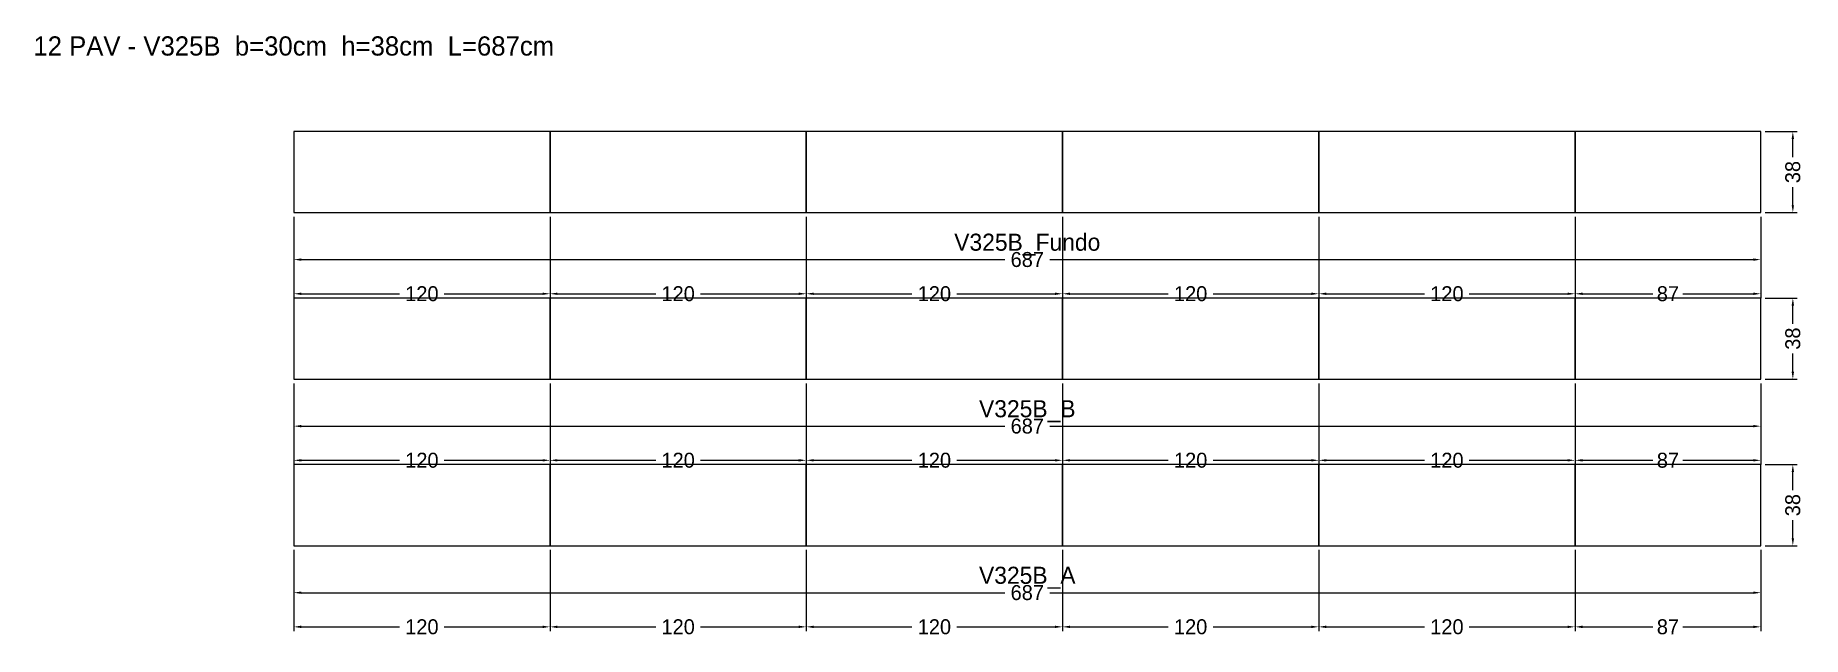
# Model space of a CAD drawing. Header units: metres. Extents: x -121 to 707, y -43 to 239.
import ezdxf

# ---------------------------------------------------------------- set-up
doc = ezdxf.new("R2010")
doc.units = ezdxf.units.M
for name, color, linetype in [('COTA', 3, 'Continuous'), ('NOMENCLATURA', 2, 'Continuous'), ('Paineis', 7, 'Continuous'), ('Texto Secao', 2, 'Continuous')]:
    doc.layers.add(name, color=color, linetype=linetype)
doc.dimstyles.new('COTA_VIG', dxfattribs={"dimtxt": 7, "dimasz": 3.5, "dimexe": 2, "dimexo": 2, "dimgap": 1.5, "dimtad": 1, "dimdec": 1, "dimcen": 2.5, "dimclrd": 3, "dimclre": 3, "dimclrt": 3, "dimazin": 3, "dimtfac": 1, "dimtmove": 0, "dimatfit": 3})

# ---------------------------------------------------------------- blocks, each defined once
blk = doc.blocks.new('_CLOSEDFILLED')
at = {"color": 0, "linetype": 'BYBLOCK'}
blk.add_solid([(-1, 0.16), (0, 0), (-1, -0.16)], dxfattribs=at)
blk = doc.blocks.new('*D1')
at = {"color": 3}
for p, q in [((0, -2), (0, -24)), ((687, -2), (687, -24)), ((3.5, -22), (333, -22)), ((354, -22), (683.5, -22))]:
    blk.add_line(p, q, dxfattribs=at)
at = {"layer": 'Defpoints'}
for p in [(0, 0), (687, 0), (0, -22)]:
    blk.add_point(p, dxfattribs=at)
at = {"layer": 'COTA', "color": 3, "xscale": 3.5, "yscale": 3.5, "rotation": 180}
blk.add_blockref('_CLOSEDFILLED', (0, -22), dxfattribs=at)
at = {"layer": 'COTA', "color": 3, "xscale": 3.5, "yscale": 3.5}
blk.add_blockref('_CLOSEDFILLED', (687, -22), dxfattribs=at)
at = {"layer": 'COTA', "color": 3, "insert": (343.5, -22), "char_height": 7, "attachment_point": 5}
blk.add_mtext('687', dxfattribs=at)
blk = doc.blocks.new('*D2')
at = {"color": 3}
for p, q in [((0, -2), (0, -40)), ((120, -2), (120, -40)), ((3.5, -38), (49.5, -38)), ((70.5, -38), (116.5, -38))]:
    blk.add_line(p, q, dxfattribs=at)
at = {"layer": 'Defpoints'}
for p in [(0, 0), (120, 0), (0, -38)]:
    blk.add_point(p, dxfattribs=at)
at = {"layer": 'COTA', "color": 3, "xscale": 3.5, "yscale": 3.5, "rotation": 180}
blk.add_blockref('_CLOSEDFILLED', (0, -38), dxfattribs=at)
at = {"layer": 'COTA', "color": 3, "xscale": 3.5, "yscale": 3.5}
blk.add_blockref('_CLOSEDFILLED', (120, -38), dxfattribs=at)
at = {"layer": 'COTA', "color": 3, "insert": (60, -38), "char_height": 7, "attachment_point": 5}
blk.add_mtext('120', dxfattribs=at)
blk = doc.blocks.new('*D3')
at = {"color": 3}
for p, q in [((120, -2), (120, -40)), ((240, -2), (240, -40)), ((123.5, -38), (169.5, -38)), ((190.5, -38), (236.5, -38))]:
    blk.add_line(p, q, dxfattribs=at)
at = {"layer": 'Defpoints'}
for p in [(120, 0), (240, 0), (120, -38)]:
    blk.add_point(p, dxfattribs=at)
at = {"layer": 'COTA', "color": 3, "xscale": 3.5, "yscale": 3.5, "rotation": 180}
blk.add_blockref('_CLOSEDFILLED', (120, -38), dxfattribs=at)
at = {"layer": 'COTA', "color": 3, "xscale": 3.5, "yscale": 3.5}
blk.add_blockref('_CLOSEDFILLED', (240, -38), dxfattribs=at)
at = {"layer": 'COTA', "color": 3, "insert": (180, -38), "char_height": 7, "attachment_point": 5}
blk.add_mtext('120', dxfattribs=at)
blk = doc.blocks.new('*D4')
at = {"color": 3}
for p, q in [((240, -2), (240, -40)), ((360, -2), (360, -40)), ((243.5, -38), (289.5, -38)), ((310.5, -38), (356.5, -38))]:
    blk.add_line(p, q, dxfattribs=at)
at = {"layer": 'Defpoints'}
for p in [(240, 0), (360, 0), (240, -38)]:
    blk.add_point(p, dxfattribs=at)
at = {"layer": 'COTA', "color": 3, "xscale": 3.5, "yscale": 3.5, "rotation": 180}
blk.add_blockref('_CLOSEDFILLED', (240, -38), dxfattribs=at)
at = {"layer": 'COTA', "color": 3, "xscale": 3.5, "yscale": 3.5}
blk.add_blockref('_CLOSEDFILLED', (360, -38), dxfattribs=at)
at = {"layer": 'COTA', "color": 3, "insert": (300, -38), "char_height": 7, "attachment_point": 5}
blk.add_mtext('120', dxfattribs=at)
blk = doc.blocks.new('*D5')
at = {"color": 3}
for p, q in [((360, -2), (360, -40)), ((480, -2), (480, -40)), ((363.5, -38), (409.5, -38)), ((430.5, -38), (476.5, -38))]:
    blk.add_line(p, q, dxfattribs=at)
at = {"layer": 'Defpoints'}
for p in [(360, 0), (480, 0), (360, -38)]:
    blk.add_point(p, dxfattribs=at)
at = {"layer": 'COTA', "color": 3, "xscale": 3.5, "yscale": 3.5, "rotation": 180}
blk.add_blockref('_CLOSEDFILLED', (360, -38), dxfattribs=at)
at = {"layer": 'COTA', "color": 3, "xscale": 3.5, "yscale": 3.5}
blk.add_blockref('_CLOSEDFILLED', (480, -38), dxfattribs=at)
at = {"layer": 'COTA', "color": 3, "insert": (420, -38), "char_height": 7, "attachment_point": 5}
blk.add_mtext('120', dxfattribs=at)
blk = doc.blocks.new('*D6')
at = {"color": 3}
for p, q in [((480, -2), (480, -40)), ((600, -2), (600, -40)), ((483.5, -38), (529.5, -38)), ((550.5, -38), (596.5, -38))]:
    blk.add_line(p, q, dxfattribs=at)
at = {"layer": 'Defpoints'}
for p in [(480, 0), (600, 0), (480, -38)]:
    blk.add_point(p, dxfattribs=at)
at = {"layer": 'COTA', "color": 3, "xscale": 3.5, "yscale": 3.5, "rotation": 180}
blk.add_blockref('_CLOSEDFILLED', (480, -38), dxfattribs=at)
at = {"layer": 'COTA', "color": 3, "xscale": 3.5, "yscale": 3.5}
blk.add_blockref('_CLOSEDFILLED', (600, -38), dxfattribs=at)
at = {"layer": 'COTA', "color": 3, "insert": (540, -38), "char_height": 7, "attachment_point": 5}
blk.add_mtext('120', dxfattribs=at)
blk = doc.blocks.new('*D7')
at = {"color": 3}
for p, q in [((600, -2), (600, -40)), ((687, -2), (687, -40)), ((603.5, -38), (636.5, -38)), ((650.5, -38), (683.5, -38))]:
    blk.add_line(p, q, dxfattribs=at)
at = {"layer": 'Defpoints'}
for p in [(600, 0), (687, 0), (600, -38)]:
    blk.add_point(p, dxfattribs=at)
at = {"layer": 'COTA', "color": 3, "xscale": 3.5, "yscale": 3.5, "rotation": 180}
blk.add_blockref('_CLOSEDFILLED', (600, -38), dxfattribs=at)
at = {"layer": 'COTA', "color": 3, "xscale": 3.5, "yscale": 3.5}
blk.add_blockref('_CLOSEDFILLED', (687, -38), dxfattribs=at)
at = {"layer": 'COTA', "color": 3, "insert": (643.5, -38), "char_height": 7, "attachment_point": 5}
blk.add_mtext('87', dxfattribs=at)
blk = doc.blocks.new('*D8')
at = {"color": 3}
for p, q in [((689, 38), (704, 38)), ((702, 26), (702, 34.5)), ((702, 3.5), (702, 12)), ((689, 0), (704, 0))]:
    blk.add_line(p, q, dxfattribs=at)
at = {"layer": 'Defpoints'}
for p in [(687, 38), (687, 0), (702, 0)]:
    blk.add_point(p, dxfattribs=at)
at = {"layer": 'COTA', "color": 3, "xscale": 3.5, "yscale": 3.5}
for p, rotation in [((702, 38), 90), ((702, 0), 270)]:
    blk.add_blockref('_CLOSEDFILLED', p, dxfattribs=dict(at, rotation=rotation))
at = {"layer": 'COTA', "color": 3, "insert": (702, 19), "char_height": 7, "attachment_point": 5, "rotation": 90}
blk.add_mtext('38', dxfattribs=at)
blk = doc.blocks.new('*D9')
at = {"color": 3}
for p, q in [((0, 76), (0, 54)), ((687, 76), (687, 54)), ((3.5, 56), (333, 56)), ((354, 56), (683.5, 56))]:
    blk.add_line(p, q, dxfattribs=at)
at = {"layer": 'Defpoints'}
for p in [(0, 78), (687, 78), (0, 56)]:
    blk.add_point(p, dxfattribs=at)
at = {"layer": 'COTA', "color": 3, "xscale": 3.5, "yscale": 3.5, "rotation": 180}
blk.add_blockref('_CLOSEDFILLED', (0, 56), dxfattribs=at)
at = {"layer": 'COTA', "color": 3, "xscale": 3.5, "yscale": 3.5}
blk.add_blockref('_CLOSEDFILLED', (687, 56), dxfattribs=at)
at = {"layer": 'COTA', "color": 3, "insert": (343.5, 56), "char_height": 7, "attachment_point": 5}
blk.add_mtext('687', dxfattribs=at)
blk = doc.blocks.new('*D10')
at = {"color": 3}
for p, q in [((0, 76), (0, 38)), ((120, 76), (120, 38)), ((3.5, 40), (49.5, 40)), ((70.5, 40), (116.5, 40))]:
    blk.add_line(p, q, dxfattribs=at)
at = {"layer": 'Defpoints'}
for p in [(0, 78), (120, 78), (0, 40)]:
    blk.add_point(p, dxfattribs=at)
at = {"layer": 'COTA', "color": 3, "xscale": 3.5, "yscale": 3.5, "rotation": 180}
blk.add_blockref('_CLOSEDFILLED', (0, 40), dxfattribs=at)
at = {"layer": 'COTA', "color": 3, "xscale": 3.5, "yscale": 3.5}
blk.add_blockref('_CLOSEDFILLED', (120, 40), dxfattribs=at)
at = {"layer": 'COTA', "color": 3, "insert": (60, 40), "char_height": 7, "attachment_point": 5}
blk.add_mtext('120', dxfattribs=at)
blk = doc.blocks.new('*D11')
at = {"color": 3}
for p, q in [((120, 76), (120, 38)), ((240, 76), (240, 38)), ((123.5, 40), (169.5, 40)), ((190.5, 40), (236.5, 40))]:
    blk.add_line(p, q, dxfattribs=at)
at = {"layer": 'Defpoints'}
for p in [(120, 78), (240, 78), (120, 40)]:
    blk.add_point(p, dxfattribs=at)
at = {"layer": 'COTA', "color": 3, "xscale": 3.5, "yscale": 3.5, "rotation": 180}
blk.add_blockref('_CLOSEDFILLED', (120, 40), dxfattribs=at)
at = {"layer": 'COTA', "color": 3, "xscale": 3.5, "yscale": 3.5}
blk.add_blockref('_CLOSEDFILLED', (240, 40), dxfattribs=at)
at = {"layer": 'COTA', "color": 3, "insert": (180, 40), "char_height": 7, "attachment_point": 5}
blk.add_mtext('120', dxfattribs=at)
blk = doc.blocks.new('*D12')
at = {"color": 3}
for p, q in [((240, 76), (240, 38)), ((360, 76), (360, 38)), ((243.5, 40), (289.5, 40)), ((310.5, 40), (356.5, 40))]:
    blk.add_line(p, q, dxfattribs=at)
at = {"layer": 'Defpoints'}
for p in [(240, 78), (360, 78), (240, 40)]:
    blk.add_point(p, dxfattribs=at)
at = {"layer": 'COTA', "color": 3, "xscale": 3.5, "yscale": 3.5, "rotation": 180}
blk.add_blockref('_CLOSEDFILLED', (240, 40), dxfattribs=at)
at = {"layer": 'COTA', "color": 3, "xscale": 3.5, "yscale": 3.5}
blk.add_blockref('_CLOSEDFILLED', (360, 40), dxfattribs=at)
at = {"layer": 'COTA', "color": 3, "insert": (300, 40), "char_height": 7, "attachment_point": 5}
blk.add_mtext('120', dxfattribs=at)
blk = doc.blocks.new('*D13')
at = {"color": 3}
for p, q in [((360, 76), (360, 38)), ((480, 76), (480, 38)), ((363.5, 40), (409.5, 40)), ((430.5, 40), (476.5, 40))]:
    blk.add_line(p, q, dxfattribs=at)
at = {"layer": 'Defpoints'}
for p in [(360, 78), (480, 78), (360, 40)]:
    blk.add_point(p, dxfattribs=at)
at = {"layer": 'COTA', "color": 3, "xscale": 3.5, "yscale": 3.5, "rotation": 180}
blk.add_blockref('_CLOSEDFILLED', (360, 40), dxfattribs=at)
at = {"layer": 'COTA', "color": 3, "xscale": 3.5, "yscale": 3.5}
blk.add_blockref('_CLOSEDFILLED', (480, 40), dxfattribs=at)
at = {"layer": 'COTA', "color": 3, "insert": (420, 40), "char_height": 7, "attachment_point": 5}
blk.add_mtext('120', dxfattribs=at)
blk = doc.blocks.new('*D14')
at = {"color": 3}
for p, q in [((480, 76), (480, 38)), ((600, 76), (600, 38)), ((483.5, 40), (529.5, 40)), ((550.5, 40), (596.5, 40))]:
    blk.add_line(p, q, dxfattribs=at)
at = {"layer": 'Defpoints'}
for p in [(480, 78), (600, 78), (480, 40)]:
    blk.add_point(p, dxfattribs=at)
at = {"layer": 'COTA', "color": 3, "xscale": 3.5, "yscale": 3.5, "rotation": 180}
blk.add_blockref('_CLOSEDFILLED', (480, 40), dxfattribs=at)
at = {"layer": 'COTA', "color": 3, "xscale": 3.5, "yscale": 3.5}
blk.add_blockref('_CLOSEDFILLED', (600, 40), dxfattribs=at)
at = {"layer": 'COTA', "color": 3, "insert": (540, 40), "char_height": 7, "attachment_point": 5}
blk.add_mtext('120', dxfattribs=at)
blk = doc.blocks.new('*D15')
at = {"color": 3}
for p, q in [((600, 76), (600, 38)), ((687, 76), (687, 38)), ((603.5, 40), (636.5, 40)), ((650.5, 40), (683.5, 40))]:
    blk.add_line(p, q, dxfattribs=at)
at = {"layer": 'Defpoints'}
for p in [(600, 78), (687, 78), (600, 40)]:
    blk.add_point(p, dxfattribs=at)
at = {"layer": 'COTA', "color": 3, "xscale": 3.5, "yscale": 3.5, "rotation": 180}
blk.add_blockref('_CLOSEDFILLED', (600, 40), dxfattribs=at)
at = {"layer": 'COTA', "color": 3, "xscale": 3.5, "yscale": 3.5}
blk.add_blockref('_CLOSEDFILLED', (687, 40), dxfattribs=at)
at = {"layer": 'COTA', "color": 3, "insert": (643.5, 40), "char_height": 7, "attachment_point": 5}
blk.add_mtext('87', dxfattribs=at)
blk = doc.blocks.new('*D16')
at = {"color": 3}
for p, q in [((689, 116), (704, 116)), ((702, 104), (702, 112.5)), ((702, 81.5), (702, 90)), ((689, 78), (704, 78))]:
    blk.add_line(p, q, dxfattribs=at)
at = {"layer": 'Defpoints'}
for p in [(687, 116), (687, 78), (702, 78)]:
    blk.add_point(p, dxfattribs=at)
at = {"layer": 'COTA', "color": 3, "xscale": 3.5, "yscale": 3.5}
for p, rotation in [((702, 116), 90), ((702, 78), 270)]:
    blk.add_blockref('_CLOSEDFILLED', p, dxfattribs=dict(at, rotation=rotation))
at = {"layer": 'COTA', "color": 3, "insert": (702, 97), "char_height": 7, "attachment_point": 5, "rotation": 90}
blk.add_mtext('38', dxfattribs=at)
blk = doc.blocks.new('*D17')
at = {"color": 3}
for p, q in [((0, 154), (0, 132)), ((687, 154), (687, 132)), ((3.5, 134), (333, 134)), ((354, 134), (683.5, 134))]:
    blk.add_line(p, q, dxfattribs=at)
at = {"layer": 'Defpoints'}
for p in [(0, 156), (687, 156), (0, 134)]:
    blk.add_point(p, dxfattribs=at)
at = {"layer": 'COTA', "color": 3, "xscale": 3.5, "yscale": 3.5, "rotation": 180}
blk.add_blockref('_CLOSEDFILLED', (0, 134), dxfattribs=at)
at = {"layer": 'COTA', "color": 3, "xscale": 3.5, "yscale": 3.5}
blk.add_blockref('_CLOSEDFILLED', (687, 134), dxfattribs=at)
at = {"layer": 'COTA', "color": 3, "insert": (343.5, 134), "char_height": 7, "attachment_point": 5}
blk.add_mtext('687', dxfattribs=at)
blk = doc.blocks.new('*D18')
at = {"color": 3}
for p, q in [((0, 154), (0, 116)), ((120, 154), (120, 116)), ((3.5, 118), (49.5, 118)), ((70.5, 118), (116.5, 118))]:
    blk.add_line(p, q, dxfattribs=at)
at = {"layer": 'Defpoints'}
for p in [(0, 156), (120, 156), (0, 118)]:
    blk.add_point(p, dxfattribs=at)
at = {"layer": 'COTA', "color": 3, "xscale": 3.5, "yscale": 3.5, "rotation": 180}
blk.add_blockref('_CLOSEDFILLED', (0, 118), dxfattribs=at)
at = {"layer": 'COTA', "color": 3, "xscale": 3.5, "yscale": 3.5}
blk.add_blockref('_CLOSEDFILLED', (120, 118), dxfattribs=at)
at = {"layer": 'COTA', "color": 3, "insert": (60, 118), "char_height": 7, "attachment_point": 5}
blk.add_mtext('120', dxfattribs=at)
blk = doc.blocks.new('*D19')
at = {"color": 3}
for p, q in [((120, 154), (120, 116)), ((240, 154), (240, 116)), ((123.5, 118), (169.5, 118)), ((190.5, 118), (236.5, 118))]:
    blk.add_line(p, q, dxfattribs=at)
at = {"layer": 'Defpoints'}
for p in [(120, 156), (240, 156), (120, 118)]:
    blk.add_point(p, dxfattribs=at)
at = {"layer": 'COTA', "color": 3, "xscale": 3.5, "yscale": 3.5, "rotation": 180}
blk.add_blockref('_CLOSEDFILLED', (120, 118), dxfattribs=at)
at = {"layer": 'COTA', "color": 3, "xscale": 3.5, "yscale": 3.5}
blk.add_blockref('_CLOSEDFILLED', (240, 118), dxfattribs=at)
at = {"layer": 'COTA', "color": 3, "insert": (180, 118), "char_height": 7, "attachment_point": 5}
blk.add_mtext('120', dxfattribs=at)
blk = doc.blocks.new('*D20')
at = {"color": 3}
for p, q in [((240, 154), (240, 116)), ((360, 154), (360, 116)), ((243.5, 118), (289.5, 118)), ((310.5, 118), (356.5, 118))]:
    blk.add_line(p, q, dxfattribs=at)
at = {"layer": 'Defpoints'}
for p in [(240, 156), (360, 156), (240, 118)]:
    blk.add_point(p, dxfattribs=at)
at = {"layer": 'COTA', "color": 3, "xscale": 3.5, "yscale": 3.5, "rotation": 180}
blk.add_blockref('_CLOSEDFILLED', (240, 118), dxfattribs=at)
at = {"layer": 'COTA', "color": 3, "xscale": 3.5, "yscale": 3.5}
blk.add_blockref('_CLOSEDFILLED', (360, 118), dxfattribs=at)
at = {"layer": 'COTA', "color": 3, "insert": (300, 118), "char_height": 7, "attachment_point": 5}
blk.add_mtext('120', dxfattribs=at)
blk = doc.blocks.new('*D21')
at = {"color": 3}
for p, q in [((360, 154), (360, 116)), ((480, 154), (480, 116)), ((363.5, 118), (409.5, 118)), ((430.5, 118), (476.5, 118))]:
    blk.add_line(p, q, dxfattribs=at)
at = {"layer": 'Defpoints'}
for p in [(360, 156), (480, 156), (360, 118)]:
    blk.add_point(p, dxfattribs=at)
at = {"layer": 'COTA', "color": 3, "xscale": 3.5, "yscale": 3.5, "rotation": 180}
blk.add_blockref('_CLOSEDFILLED', (360, 118), dxfattribs=at)
at = {"layer": 'COTA', "color": 3, "xscale": 3.5, "yscale": 3.5}
blk.add_blockref('_CLOSEDFILLED', (480, 118), dxfattribs=at)
at = {"layer": 'COTA', "color": 3, "insert": (420, 118), "char_height": 7, "attachment_point": 5}
blk.add_mtext('120', dxfattribs=at)
blk = doc.blocks.new('*D22')
at = {"color": 3}
for p, q in [((480, 154), (480, 116)), ((600, 154), (600, 116)), ((483.5, 118), (529.5, 118)), ((550.5, 118), (596.5, 118))]:
    blk.add_line(p, q, dxfattribs=at)
at = {"layer": 'Defpoints'}
for p in [(480, 156), (600, 156), (480, 118)]:
    blk.add_point(p, dxfattribs=at)
at = {"layer": 'COTA', "color": 3, "xscale": 3.5, "yscale": 3.5, "rotation": 180}
blk.add_blockref('_CLOSEDFILLED', (480, 118), dxfattribs=at)
at = {"layer": 'COTA', "color": 3, "xscale": 3.5, "yscale": 3.5}
blk.add_blockref('_CLOSEDFILLED', (600, 118), dxfattribs=at)
at = {"layer": 'COTA', "color": 3, "insert": (540, 118), "char_height": 7, "attachment_point": 5}
blk.add_mtext('120', dxfattribs=at)
blk = doc.blocks.new('*D23')
at = {"color": 3}
for p, q in [((600, 154), (600, 116)), ((687, 154), (687, 116)), ((603.5, 118), (636.5, 118)), ((650.5, 118), (683.5, 118))]:
    blk.add_line(p, q, dxfattribs=at)
at = {"layer": 'Defpoints'}
for p in [(600, 156), (687, 156), (600, 118)]:
    blk.add_point(p, dxfattribs=at)
at = {"layer": 'COTA', "color": 3, "xscale": 3.5, "yscale": 3.5, "rotation": 180}
blk.add_blockref('_CLOSEDFILLED', (600, 118), dxfattribs=at)
at = {"layer": 'COTA', "color": 3, "xscale": 3.5, "yscale": 3.5}
blk.add_blockref('_CLOSEDFILLED', (687, 118), dxfattribs=at)
at = {"layer": 'COTA', "color": 3, "insert": (643.5, 118), "char_height": 7, "attachment_point": 5}
blk.add_mtext('87', dxfattribs=at)
blk = doc.blocks.new('*D24')
at = {"color": 3}
for p, q in [((689, 194), (704, 194)), ((702, 182), (702, 190.5)), ((702, 159.5), (702, 168)), ((689, 156), (704, 156))]:
    blk.add_line(p, q, dxfattribs=at)
at = {"layer": 'Defpoints'}
for p in [(687, 194), (687, 156), (702, 156)]:
    blk.add_point(p, dxfattribs=at)
at = {"layer": 'COTA', "color": 3, "xscale": 3.5, "yscale": 3.5}
for p, rotation in [((702, 194), 90), ((702, 156), 270)]:
    blk.add_blockref('_CLOSEDFILLED', p, dxfattribs=dict(at, rotation=rotation))
at = {"layer": 'COTA', "color": 3, "insert": (702, 175), "char_height": 7, "attachment_point": 5, "rotation": 90}
blk.add_mtext('38', dxfattribs=at)

msp = doc.modelspace()

# ---------------------------------------------------------------- linework, layer by layer
at = {"layer": 'Paineis'}
for points in [[(0, 156), (120, 156), (120, 194), (0, 194)], [(120, 156), (240, 156), (240, 194), (120, 194)], [(240, 156), (360, 156), (360, 194), (240, 194)], [(360, 156), (480, 156), (480, 194), (360, 194)], [(480, 156), (600, 156), (600, 194), (480, 194)], [(600, 156), (687, 156), (687, 194), (600, 194)], [(0, 78), (120, 78), (120, 116), (0, 116)], [(120, 78), (240, 78), (240, 116), (120, 116)], [(240, 78), (360, 78), (360, 116), (240, 116)], [(360, 78), (480, 78), (480, 116), (360, 116)], [(480, 78), (600, 78), (600, 116), (480, 116)], [(600, 78), (687, 78), (687, 116), (600, 116)], [(0, 0), (120, 0), (120, 38), (0, 38)], [(120, 0), (240, 0), (240, 38), (120, 38)], [(240, 0), (360, 0), (360, 38), (240, 38)], [(360, 0), (480, 0), (480, 38), (360, 38)], [(480, 0), (600, 0), (600, 38), (480, 38)], [(600, 0), (687, 0), (687, 38), (600, 38)]]:
    msp.add_lwpolyline(points, close=True, dxfattribs=at)

# ---------------------------------------------------------------- texts
at = {"layer": 'NOMENCLATURA', "insert": (0, 234), "char_height": 9, "width": 707, "attachment_point": 5}
msp.add_mtext('12 PAV - V325B  b=30cm  h=38cm  L=687cm', dxfattribs=at)
at = {"layer": 'Texto Secao', "char_height": 8, "width": 707, "attachment_point": 5}
for s, insert in [('V325B_Fundo', (343.5, 141)), ('V325B_B', (343.5, 63)), ('V325B_A', (343.5, -15))]:
    msp.add_mtext(s, dxfattribs=dict(at, insert=insert))

# ---------------------------------------------------------------- dimensions: what is measured, and where the dimension line sits
at = {"layer": 'COTA'}
for base, p1, p2, picture, middle in [((702, 156), (687, 156), (687, 194), '*D24', (702, 175)), ((702, 78), (687, 78), (687, 116), '*D16', (702, 97)), ((702, 0), (687, 0), (687, 38), '*D8', (702, 19))]:
    dim = msp.add_linear_dim(base=base, p1=p1, p2=p2, angle=90, dimstyle='COTA_VIG', dxfattribs=at)
    dim.commit()
    dim.dimension.update_dxf_attribs({"geometry": picture, "text_midpoint": middle})
for base, p1, p2, picture, middle in [((0, 134), (0, 156), (687, 156), '*D17', (343.5, 134)), ((0, 118), (0, 156), (120, 156), '*D18', (60, 118)), ((120, 118), (120, 156), (240, 156), '*D19', (180, 118)), ((240, 118), (240, 156), (360, 156), '*D20', (300, 118)), ((360, 118), (360, 156), (480, 156), '*D21', (420, 118)), ((480, 118), (480, 156), (600, 156), '*D22', (540, 118)), ((600, 118), (600, 156), (687, 156), '*D23', (643.5, 118)), ((0, 56), (0, 78), (687, 78), '*D9', (343.5, 56)), ((0, 40), (0, 78), (120, 78), '*D10', (60, 40)), ((120, 40), (120, 78), (240, 78), '*D11', (180, 40)), ((240, 40), (240, 78), (360, 78), '*D12', (300, 40)), ((360, 40), (360, 78), (480, 78), '*D13', (420, 40)), ((480, 40), (480, 78), (600, 78), '*D14', (540, 40)), ((600, 40), (600, 78), (687, 78), '*D15', (643.5, 40)), ((0, -22), (0, 0), (687, 0), '*D1', (343.5, -22)), ((0, -38), (0, 0), (120, 0), '*D2', (60, -38)), ((120, -38), (120, 0), (240, 0), '*D3', (180, -38)), ((240, -38), (240, 0), (360, 0), '*D4', (300, -38)), ((360, -38), (360, 0), (480, 0), '*D5', (420, -38)), ((480, -38), (480, 0), (600, 0), '*D6', (540, -38)), ((600, -38), (600, 0), (687, 0), '*D7', (643.5, -38))]:
    dim = msp.add_linear_dim(base=base, p1=p1, p2=p2, dimstyle='COTA_VIG', dxfattribs=at)
    dim.commit()
    dim.dimension.update_dxf_attribs({"geometry": picture, "text_midpoint": middle})

doc.saveas('drawing.dxf')
